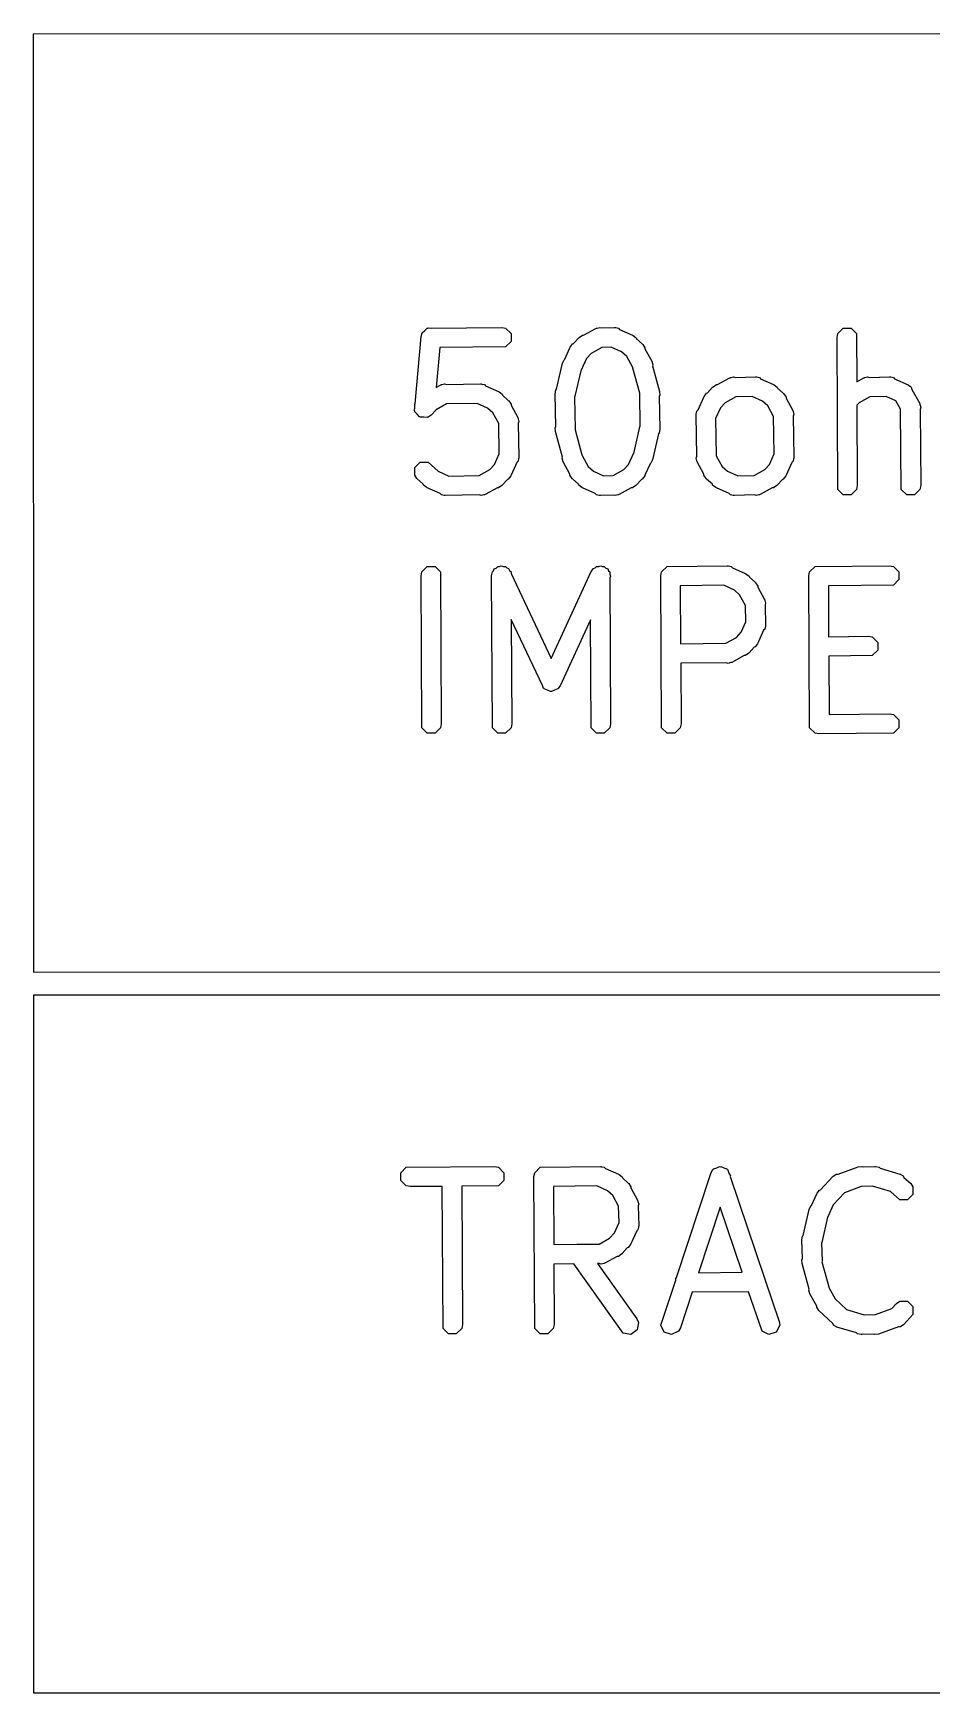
# Model space of a CAD drawing. Extents: x 139 to 262, y -120 to -93.
# Drawn here: x 196.44 to 201.19, y -108.47 to -99.7 of the extents above; entities that cross this region are included whole.
import ezdxf

# ---------------------------------------------------------------- set-up
doc = ezdxf.new("R2010")
doc.units = 0
doc.layers.add('BLACK', color=7, linetype='CONTINUOUS')

msp = doc.modelspace()

# ---------------------------------------------------------------- linework, layer by layer
at = {"layer": 'BLACK', "linetype": 'CONTINUOUS'}
for p, q in [((218.541613, -99.701785), (196.438786, -99.706587)), ((196.438786, -99.706587), (196.439961, -104.663553)), ((198.456599, -101.660351), (198.488475, -101.304693)), ((198.488475, -101.304693), (198.49227, -101.292249)), ((198.49227, -101.289588), (198.493437, -101.28842)), ((198.49227, -101.292249), (198.49227, -101.289588)), ((198.493437, -101.28842), (198.494546, -101.284786)), ((198.494546, -101.284786), (198.508438, -101.273419)), ((198.508438, -101.273419), (198.521138, -101.26072)), ((198.521138, -101.26072), (198.523996, -101.26069)), ((198.523996, -101.26069), (198.526143, -101.258934)), ((198.526143, -101.258934), (198.541862, -101.260505)), ((198.541862, -101.260505), (198.914084, -101.25666)), ((198.914084, -101.25666), (198.934496, -101.26072)), ((198.934496, -101.26072), (198.963364, -101.289588)), ((198.963364, -101.289588), (198.963364, -101.330412)), ((199.323406, -101.309537), (199.34071, -101.297974)), ((199.34071, -101.297974), (199.346887, -101.297973)), ((199.346887, -101.297973), (199.411777, -101.262291)), ((199.411777, -101.262291), (199.414353, -101.261585)), ((199.414353, -101.261585), (199.415219, -101.26072)), ((199.415219, -101.26072), (199.417938, -101.260603)), ((199.417938, -101.260603), (199.43185, -101.256794)), ((199.43185, -101.256794), (199.440396, -101.259643)), ((199.440396, -101.259643), (199.510137, -101.25666)), ((199.510137, -101.25666), (199.512756, -101.257181)), ((199.512756, -101.257181), (199.513918, -101.256794)), ((199.513918, -101.256794), (199.516359, -101.257897)), ((199.516359, -101.257897), (199.530549, -101.26072)), ((199.530549, -101.26072), (199.537102, -101.267273)), ((199.537102, -101.267273), (199.605024, -101.297973)), ((199.605024, -101.297973), (199.605057, -101.297974)), ((199.605057, -101.297974), (199.60509, -101.298003)), ((199.60509, -101.298003), (199.608498, -101.299544)), ((199.608498, -101.299544), (199.624939, -101.312304)), ((200.686157, -101.31), (200.690217, -101.289588)), ((200.690217, -101.289588), (200.719085, -101.26072)), ((200.719085, -101.26072), (200.759909, -101.26072)), ((200.759909, -101.26072), (200.788777, -101.289588)), ((200.788777, -101.289588), (200.790061, -101.543598)), ((198.586496, -101.362875), (198.567587, -101.573853)), ((198.934496, -101.35928), (198.586496, -101.362875)), ((198.963364, -101.330412), (198.934496, -101.35928)), ((199.24691, -101.425367), (199.274591, -101.364129)), ((199.274591, -101.364095), (199.274622, -101.364059)), ((199.274591, -101.364129), (199.274591, -101.364095)), ((199.274622, -101.364059), (199.276163, -101.360652)), ((199.276163, -101.360652), (199.288923, -101.344211)), ((199.288923, -101.344211), (199.293851, -101.342568)), ((199.293851, -101.342568), (199.320767, -101.312486)), ((199.320767, -101.312486), (199.320828, -101.312304)), ((199.320828, -101.312304), (199.321029, -101.312193)), ((199.321029, -101.312193), (199.323406, -101.309537)), ((199.386952, -101.393876), (199.361889, -101.421888)), ((199.44306, -101.363022), (199.386952, -101.393876)), ((199.493285, -101.360873), (199.44306, -101.363022)), ((199.547263, -101.385272), (199.493285, -101.360873)), ((199.575273, -101.410334), (199.547263, -101.385272)), ((199.624939, -101.312304), (199.626582, -101.317234)), ((199.626582, -101.317234), (199.656664, -101.34415)), ((199.656664, -101.34415), (199.656845, -101.344211)), ((199.656845, -101.344211), (199.656954, -101.34441)), ((199.656954, -101.34441), (199.659614, -101.34679)), ((199.659614, -101.34679), (199.671177, -101.364095)), ((199.671177, -101.364095), (199.671176, -101.370271)), ((199.671176, -101.370271), (199.70686, -101.435158)), ((200.690217, -102.112732), (200.686157, -101.31)), ((199.203814, -101.583884), (199.23487, -101.446076)), ((199.23487, -101.446076), (199.243759, -101.427258)), ((199.243759, -101.427258), (199.24691, -101.425367)), ((199.361889, -101.421888), (199.334325, -101.482868)), ((199.607233, -101.468451), (199.575273, -101.410334)), ((199.607404, -101.47195), (199.607233, -101.468451)), ((199.643799, -101.60433), (199.607404, -101.47195)), ((199.70686, -101.435158), (199.712357, -101.455231)), ((199.712357, -101.455231), (199.7109, -101.459599)), ((199.7109, -101.459599), (199.748151, -101.59509)), ((198.567587, -101.573853), (198.592203, -101.560318)), ((198.592203, -101.560318), (198.594779, -101.559612)), ((198.594779, -101.559612), (198.595645, -101.558747)), ((198.595645, -101.558747), (198.598117, -101.558698)), ((198.598117, -101.558698), (198.612276, -101.554821)), ((198.612276, -101.554821), (198.622472, -101.55822)), ((198.622472, -101.55822), (198.802324, -101.554687)), ((198.802324, -101.554687), (198.804944, -101.555208)), ((198.804944, -101.555208), (198.806106, -101.554821)), ((198.806106, -101.554821), (198.808548, -101.555925)), ((198.808548, -101.555925), (198.822736, -101.558747)), ((198.822736, -101.558747), (198.829288, -101.565299)), ((198.829288, -101.565299), (198.897208, -101.596)), ((199.331374, -101.486669), (199.301111, -101.620964)), ((199.334325, -101.482868), (199.331374, -101.486669)), ((200.031221, -101.57031), (200.048526, -101.558747)), ((200.048526, -101.558747), (200.054702, -101.558747)), ((200.054702, -101.558747), (200.119589, -101.523064)), ((200.119589, -101.523064), (200.122166, -101.522358)), ((200.122166, -101.522358), (200.123032, -101.521493)), ((200.123032, -101.521493), (200.125615, -101.521413)), ((200.125615, -101.521413), (200.139662, -101.517567)), ((200.139662, -101.517567), (200.149043, -101.520693)), ((200.149043, -101.520693), (200.255204, -101.517433)), ((200.255204, -101.517433), (200.257824, -101.517954)), ((200.257824, -101.517954), (200.258986, -101.517567)), ((200.258986, -101.517567), (200.261428, -101.518671)), ((200.261428, -101.518671), (200.275616, -101.521493)), ((200.275616, -101.521493), (200.282169, -101.528046)), ((200.282169, -101.528046), (200.350088, -101.558747)), ((200.350088, -101.558747), (200.350124, -101.558747)), ((200.350124, -101.558747), (200.35016, -101.558779)), ((200.35016, -101.558779), (200.353566, -101.560319)), ((200.353566, -101.560319), (200.370007, -101.573079)), ((200.790061, -101.543598), (200.827402, -101.523064)), ((200.827402, -101.523064), (200.829979, -101.522358)), ((200.829979, -101.522358), (200.830845, -101.521493)), ((200.830845, -101.521493), (200.833428, -101.521413)), ((200.833428, -101.521413), (200.847475, -101.517567)), ((200.847475, -101.517567), (200.856856, -101.520693)), ((200.856856, -101.520693), (200.963017, -101.517433)), ((200.963017, -101.517433), (200.965637, -101.517954)), ((200.965637, -101.517954), (200.966799, -101.517567)), ((200.966799, -101.517567), (200.969241, -101.518671)), ((200.969241, -101.518671), (200.983429, -101.521493)), ((200.983429, -101.521493), (200.989982, -101.528046)), ((200.989982, -101.528046), (201.061379, -101.560319)), ((201.061379, -101.560319), (201.069767, -101.566829)), ((201.069767, -101.566829), (201.072473, -101.567731)), ((201.072473, -101.567731), (201.073622, -101.569821)), ((201.073622, -101.569821), (201.07782, -101.573079)), ((198.897208, -101.596), (198.897242, -101.596)), ((198.897242, -101.596), (198.897276, -101.59603)), ((198.897276, -101.59603), (198.900684, -101.597571)), ((198.900684, -101.597571), (198.917126, -101.610331)), ((198.917126, -101.610331), (198.918769, -101.615261)), ((198.918769, -101.615261), (198.94885, -101.642176)), ((198.94885, -101.642176), (198.949033, -101.642237)), ((198.949033, -101.642237), (198.949143, -101.642438)), ((198.949143, -101.642438), (198.9518, -101.644815)), ((198.9518, -101.644815), (198.963363, -101.662119)), ((199.196024, -101.608027), (199.200084, -101.587615)), ((199.199436, -101.781723), (199.196024, -101.608027)), ((199.200084, -101.587615), (199.203814, -101.583884)), ((199.301111, -101.620964), (199.299371, -101.624646)), ((199.299371, -101.624646), (199.302704, -101.794293)), ((199.643064, -101.608027), (199.643799, -101.60433)), ((199.646396, -101.777673), (199.643064, -101.608027)), ((199.749163, -101.615878), (199.746331, -101.620596)), ((199.746331, -101.620596), (199.749744, -101.794293)), ((199.748151, -101.59509), (199.749163, -101.615878)), ((199.951704, -101.692821), (199.982404, -101.624899)), ((199.982404, -101.624899), (199.982405, -101.624867)), ((199.982405, -101.624867), (199.982434, -101.624833)), ((199.982434, -101.624833), (199.983975, -101.621426)), ((199.983975, -101.621426), (199.996735, -101.604985)), ((199.996735, -101.604985), (200.001665, -101.603341)), ((200.001665, -101.603341), (200.028581, -101.573259)), ((200.028581, -101.573259), (200.028642, -101.573079)), ((200.028642, -101.573079), (200.028841, -101.572969)), ((200.028841, -101.572969), (200.031221, -101.57031)), ((200.094765, -101.65465), (200.069703, -101.68266)), ((200.1507, -101.62389), (200.094765, -101.65465)), ((200.23742, -101.621226), (200.1507, -101.62389)), ((200.292332, -101.646047), (200.23742, -101.621226)), ((200.320339, -101.671106), (200.292332, -101.646047)), ((200.370007, -101.573079), (200.371649, -101.578007)), ((200.371649, -101.578007), (200.40173, -101.604923)), ((200.40173, -101.604923), (200.401913, -101.604984)), ((200.401913, -101.604984), (200.402023, -101.605185)), ((200.402023, -101.605185), (200.404681, -101.607563)), ((200.404681, -101.607563), (200.416244, -101.624867)), ((200.416244, -101.624867), (200.416244, -101.631044)), ((200.416244, -101.631044), (200.451927, -101.695933)), ((200.802578, -101.65465), (200.79069, -101.667936)), ((200.858513, -101.62389), (200.802578, -101.65465)), ((200.945233, -101.621226), (200.858513, -101.62389)), ((200.996764, -101.644518), (200.945233, -101.621226)), ((201.021502, -101.689504), (200.996764, -101.644518)), ((201.07782, -101.573079), (201.081523, -101.584188)), ((201.081523, -101.584188), (201.122486, -101.658678)), ((198.453231, -101.69794), (198.455017, -101.678012)), ((198.455017, -101.700122), (198.453231, -101.69794)), ((198.455017, -101.66212), (198.456599, -101.660351)), ((198.455017, -101.678012), (198.455017, -101.66212)), ((198.455017, -101.702946), (198.455017, -101.700122)), ((198.46772, -101.715649), (198.455017, -101.702946)), ((198.479083, -101.729537), (198.46772, -101.715649)), ((198.481888, -101.729817), (198.479083, -101.729537)), ((198.483884, -101.731813), (198.481888, -101.729817)), ((198.501844, -101.731813), (198.483884, -101.731813)), ((198.519704, -101.733599), (198.501844, -101.731813)), ((198.521887, -101.731813), (198.519704, -101.733599)), ((198.52471, -101.731813), (198.521887, -101.731813)), ((198.542014, -101.72025), (198.52471, -101.731813)), ((198.567377, -101.691903), (198.542014, -101.72025)), ((198.623162, -101.661227), (198.567377, -101.691903)), ((198.783644, -101.658074), (198.623162, -101.661227)), ((198.839449, -101.683299), (198.783644, -101.658074)), ((198.86746, -101.708361), (198.839449, -101.683299)), ((198.898136, -101.764145), (198.86746, -101.708361)), ((198.963363, -101.662119), (198.963363, -101.668296)), ((198.963363, -101.668296), (198.999046, -101.733186)), ((198.999046, -101.733186), (198.999751, -101.735762)), ((198.999751, -101.735762), (199.000617, -101.736628)), ((199.000617, -101.736628), (199.000665, -101.7391)), ((199.000665, -101.7391), (199.004543, -101.753259)), ((199.941091, -101.719787), (199.941612, -101.717167)), ((199.9447, -101.936661), (199.941091, -101.719787)), ((199.941225, -101.716006), (199.942328, -101.713564)), ((199.941612, -101.717167), (199.941225, -101.716006)), ((199.942328, -101.713564), (199.945151, -101.699375)), ((199.945151, -101.699375), (199.951704, -101.692821)), ((200.069703, -101.68266), (200.044365, -101.738716)), ((200.044365, -101.738716), (200.047653, -101.93624)), ((200.350995, -101.726852), (200.320339, -101.671106)), ((200.354283, -101.924378), (200.350995, -101.726852)), ((200.451927, -101.695933), (200.452632, -101.698509)), ((200.452632, -101.698509), (200.453498, -101.699375)), ((200.453498, -101.699375), (200.453538, -101.701817)), ((200.453538, -101.701817), (200.457424, -101.716005)), ((200.457424, -101.716005), (200.453948, -101.726432)), ((200.453948, -101.726432), (200.457558, -101.943307)), ((200.79069, -101.667936), (200.792837, -102.09232)), ((201.025497, -102.112732), (201.021502, -101.689504)), ((201.122486, -101.658678), (201.123191, -101.661255)), ((201.123191, -101.661255), (201.124057, -101.662121)), ((201.124057, -101.662121), (201.124079, -101.664496)), ((201.124079, -101.664496), (201.127983, -101.678751)), ((201.127983, -101.678751), (201.124317, -101.689747)), ((201.124317, -101.689747), (201.128117, -102.09232)), ((198.901289, -101.924627), (198.898136, -101.764145)), ((199.004543, -101.753259), (199.001143, -101.763455)), ((199.001143, -101.763455), (199.004677, -101.943307)), ((199.196605, -101.786442), (199.199436, -101.781723)), ((199.197617, -101.80723), (199.196605, -101.786442)), ((199.234867, -101.94272), (199.197617, -101.80723)), ((199.302704, -101.794293), (199.301968, -101.797989)), ((199.301968, -101.797989), (199.338364, -101.93037)), ((199.614393, -101.91565), (199.644657, -101.781356)), ((199.644657, -101.781356), (199.646396, -101.777673)), ((199.741953, -101.818435), (199.710898, -101.956244)), ((199.745684, -101.814705), (199.741953, -101.818435)), ((199.749744, -101.794293), (199.745684, -101.814705)), ((199.583877, -101.980433), (199.611443, -101.919452)), ((199.611443, -101.919452), (199.614393, -101.91565)), ((198.455017, -102.038225), (198.455018, -101.9974)), ((198.455018, -101.9974), (198.483885, -101.968533)), ((198.483885, -101.968533), (198.52471, -101.968534)), ((198.52471, -101.968534), (198.578928, -102.017046)), ((198.795217, -102.039119), (198.851003, -102.008442)), ((198.851003, -102.008442), (198.876063, -101.980435)), ((198.876063, -101.980435), (198.901289, -101.924627)), ((198.994064, -101.970271), (198.963364, -102.038191)), ((199.000617, -101.963719), (198.994064, -101.970271)), ((199.003438, -101.949531), (199.000617, -101.963719)), ((199.004543, -101.947089), (199.003438, -101.949531)), ((199.004677, -101.943307), (199.004155, -101.945927)), ((199.004155, -101.945927), (199.004543, -101.947089)), ((199.233411, -101.947089), (199.234867, -101.94272)), ((199.238909, -101.967162), (199.233411, -101.947089)), ((199.274591, -102.032047), (199.238909, -101.967162)), ((199.338364, -101.93037), (199.338534, -101.933867)), ((199.338534, -101.933867), (199.370496, -101.991988)), ((199.370496, -101.991988), (199.398502, -102.017046)), ((199.502707, -102.039297), (199.558816, -102.008443)), ((199.558816, -102.008443), (199.583877, -101.980433)), ((199.698857, -101.976952), (199.671176, -102.03819)), ((199.702009, -101.975062), (199.698857, -101.976952)), ((199.710898, -101.956244), (199.702009, -101.975062)), ((199.941225, -101.947089), (199.9447, -101.936661)), ((199.94511, -101.961276), (199.941225, -101.947089)), ((199.945151, -101.963719), (199.94511, -101.961276)), ((199.946016, -101.964584), (199.945151, -101.963719)), ((199.946722, -101.967161), (199.946016, -101.964584)), ((199.982404, -102.032048), (199.946722, -101.967161)), ((200.047653, -101.93624), (200.078308, -101.991986)), ((200.078308, -101.991986), (200.106315, -102.017046)), ((200.247946, -102.039202), (200.303883, -102.008443)), ((200.303883, -102.008443), (200.328944, -101.980433)), ((200.328944, -101.980433), (200.354283, -101.924378)), ((200.446944, -101.970272), (200.416243, -102.03819)), ((200.453498, -101.963719), (200.446944, -101.970272)), ((200.456319, -101.949531), (200.453498, -101.963719)), ((200.457424, -101.947089), (200.456319, -101.949531)), ((200.457558, -101.943307), (200.457036, -101.945927)), ((200.457036, -101.945927), (200.457424, -101.947089)), ((198.466579, -102.05553), (198.455017, -102.038225)), ((198.49961, -102.085085), (198.466579, -102.05553)), ((198.501254, -102.090016), (198.49961, -102.085085)), ((198.517696, -102.102776), (198.501254, -102.090016)), ((198.578928, -102.017046), (198.634736, -102.042272)), ((198.634736, -102.042272), (198.795217, -102.039119)), ((198.914547, -102.092784), (198.897243, -102.104347)), ((198.916924, -102.090126), (198.914547, -102.092784)), ((198.917126, -102.090016), (198.916924, -102.090126)), ((198.917186, -102.089833), (198.917126, -102.090016)), ((198.944102, -102.059752), (198.917186, -102.089833)), ((198.949033, -102.058109), (198.944102, -102.059752)), ((198.961793, -102.041667), (198.949033, -102.058109)), ((198.963332, -102.038261), (198.961793, -102.041667)), ((198.963364, -102.038226), (198.963332, -102.038261)), ((198.963364, -102.038191), (198.963364, -102.038226)), ((199.274591, -102.038225), (199.274591, -102.032047)), ((199.286153, -102.05553), (199.274591, -102.038225)), ((199.288814, -102.057911), (199.286153, -102.05553)), ((199.288923, -102.058109), (199.288814, -102.057911)), ((199.289101, -102.058168), (199.288923, -102.058109)), ((199.319184, -102.085085), (199.289101, -102.058168)), ((199.320828, -102.090016), (199.319184, -102.085085)), ((199.33727, -102.102776), (199.320828, -102.090016)), ((199.398502, -102.017046), (199.452482, -102.041446)), ((199.452482, -102.041446), (199.502707, -102.039297)), ((199.622362, -102.092784), (199.605057, -102.104346)), ((199.624741, -102.090124), (199.622362, -102.092784)), ((199.624939, -102.090016), (199.624741, -102.090124)), ((199.624998, -102.089837), (199.624939, -102.090016)), ((199.651916, -102.059751), (199.624998, -102.089837)), ((199.656845, -102.058109), (199.651916, -102.059751)), ((199.669605, -102.041668), (199.656845, -102.058109)), ((199.671145, -102.03826), (199.669605, -102.041668)), ((199.671177, -102.038225), (199.671145, -102.03826)), ((199.671176, -102.03819), (199.671177, -102.038225)), ((199.982404, -102.038226), (199.982404, -102.032048)), ((199.993967, -102.05553), (199.982404, -102.038226)), ((199.996624, -102.057907), (199.993967, -102.05553)), ((199.996735, -102.058109), (199.996624, -102.057907)), ((199.996917, -102.058169), (199.996735, -102.058109)), ((200.026998, -102.085085), (199.996917, -102.058169)), ((200.028642, -102.090016), (200.026998, -102.085085)), ((200.045084, -102.102776), (200.028642, -102.090016)), ((200.106315, -102.017046), (200.161226, -102.041866)), ((200.161226, -102.041866), (200.247946, -102.039202)), ((200.367429, -102.092784), (200.350124, -102.104346)), ((200.369808, -102.090124), (200.367429, -102.092784)), ((200.370006, -102.090016), (200.369808, -102.090124)), ((200.370065, -102.089837), (200.370006, -102.090016)), ((200.396983, -102.059751), (200.370065, -102.089837)), ((200.401912, -102.058109), (200.396983, -102.059751)), ((200.414672, -102.041668), (200.401912, -102.058109)), ((200.416212, -102.03826), (200.414672, -102.041668)), ((200.416244, -102.038225), (200.416212, -102.03826)), ((200.416243, -102.03819), (200.416244, -102.038225)), ((200.792837, -102.09232), (200.788777, -102.112732)), ((201.128117, -102.09232), (201.124057, -102.112732)), ((198.521101, -102.104315), (198.517696, -102.102776)), ((198.521136, -102.104346), (198.521101, -102.104315)), ((198.521169, -102.104346), (198.521136, -102.104346)), ((198.589091, -102.135046), (198.521169, -102.104346)), ((198.595645, -102.1416), (198.589091, -102.135046)), ((198.609834, -102.144422), (198.595645, -102.1416)), ((198.612276, -102.145526), (198.609834, -102.144422)), ((198.613437, -102.145138), (198.612276, -102.145526)), ((198.616057, -102.14566), (198.613437, -102.145138)), ((198.795908, -102.142126), (198.616057, -102.14566)), ((198.806106, -102.145526), (198.795908, -102.142126)), ((198.820264, -102.141648), (198.806106, -102.145526)), ((198.822736, -102.1416), (198.820264, -102.141648)), ((198.823601, -102.140734), (198.822736, -102.1416)), ((198.826178, -102.140029), (198.823601, -102.140734)), ((198.891065, -102.104347), (198.826178, -102.140029)), ((198.897243, -102.104347), (198.891065, -102.104347)), ((199.340675, -102.104315), (199.33727, -102.102776)), ((199.34071, -102.104346), (199.340675, -102.104315)), ((199.340743, -102.104346), (199.34071, -102.104346)), ((199.408665, -102.135046), (199.340743, -102.104346)), ((199.415219, -102.1416), (199.408665, -102.135046)), ((199.429408, -102.144422), (199.415219, -102.1416)), ((199.43185, -102.145526), (199.429408, -102.144422)), ((199.433011, -102.145138), (199.43185, -102.145526)), ((199.435631, -102.14566), (199.433011, -102.145138)), ((199.50537, -102.142676), (199.435631, -102.14566)), ((199.513918, -102.145526), (199.50537, -102.142676)), ((199.527829, -102.141716), (199.513918, -102.145526)), ((199.530549, -102.1416), (199.527829, -102.141716)), ((199.531414, -102.140734), (199.530549, -102.1416)), ((199.533991, -102.140029), (199.531414, -102.140734)), ((199.598879, -102.104346), (199.533991, -102.140029)), ((199.605057, -102.104346), (199.598879, -102.104346)), ((200.048489, -102.104315), (200.045084, -102.102776)), ((200.048525, -102.104347), (200.048489, -102.104315)), ((200.04856, -102.104347), (200.048525, -102.104347)), ((200.116479, -102.135047), (200.04856, -102.104347)), ((200.123032, -102.1416), (200.116479, -102.135047)), ((200.137219, -102.144421), (200.123032, -102.1416)), ((200.139662, -102.145526), (200.137219, -102.144421)), ((200.140823, -102.145138), (200.139662, -102.145526)), ((200.143444, -102.14566), (200.140823, -102.145138)), ((200.249604, -102.142399), (200.143444, -102.14566)), ((200.258985, -102.145526), (200.249604, -102.142399)), ((200.273031, -102.141679), (200.258985, -102.145526)), ((200.275616, -102.1416), (200.273031, -102.141679)), ((200.276481, -102.140734), (200.275616, -102.1416)), ((200.279058, -102.140029), (200.276481, -102.140734)), ((200.343946, -102.104346), (200.279058, -102.140029)), ((200.350124, -102.104346), (200.343946, -102.104346)), ((200.719085, -102.1416), (200.690217, -102.112732)), ((200.759909, -102.1416), (200.719085, -102.1416)), ((200.788777, -102.112732), (200.759909, -102.1416)), ((201.054365, -102.1416), (201.025497, -102.112732)), ((201.095189, -102.1416), (201.054365, -102.1416)), ((201.124057, -102.112732), (201.095189, -102.1416)), ((198.49227, -102.549079), (198.521138, -102.520211)), ((198.521138, -102.520211), (198.561962, -102.520211)), ((198.561962, -102.520211), (198.59083, -102.549079)), ((198.871506, -102.542376), (198.874746, -102.533466)), ((198.874746, -102.533466), (198.885377, -102.528504)), ((198.885377, -102.528504), (198.893671, -102.520211)), ((198.893671, -102.520211), (198.903149, -102.520211)), ((198.903149, -102.520211), (198.91174, -102.516202)), ((198.91174, -102.516202), (198.922765, -102.520211)), ((198.922765, -102.520211), (198.934495, -102.520211)), ((198.934495, -102.520211), (198.941198, -102.526914)), ((198.941198, -102.526914), (198.950108, -102.530154)), ((198.950108, -102.530154), (198.955226, -102.540942)), ((199.387294, -102.546935), (199.399605, -102.530154)), ((199.399605, -102.530154), (199.408514, -102.526914)), ((199.408514, -102.526914), (199.415218, -102.520211)), ((199.415218, -102.520211), (199.42695, -102.520211)), ((199.42695, -102.520211), (199.437973, -102.516203)), ((199.437973, -102.516203), (199.446562, -102.520211)), ((199.446562, -102.520211), (199.456042, -102.520211)), ((199.456042, -102.520211), (199.464336, -102.528505)), ((199.464336, -102.528505), (199.474967, -102.533466)), ((199.474967, -102.533466), (199.478207, -102.542376)), ((199.758883, -102.549079), (199.787751, -102.520211)), ((199.787751, -102.520211), (200.10619, -102.516151)), ((200.10619, -102.516151), (200.108809, -102.516672)), ((200.108809, -102.516672), (200.109971, -102.516285)), ((200.109971, -102.516285), (200.112412, -102.517388)), ((200.112412, -102.517388), (200.126602, -102.520211)), ((200.126602, -102.520211), (200.133155, -102.526764)), ((200.133155, -102.526764), (200.201077, -102.557464)), ((200.541203, -102.549079), (200.570071, -102.520211)), ((200.570071, -102.520211), (200.963017, -102.516151)), ((200.963017, -102.516151), (200.983429, -102.520211)), ((200.983429, -102.520211), (201.012297, -102.549079)), ((198.48821, -102.569491), (198.49227, -102.549079)), ((198.49227, -103.372223), (198.48821, -102.569491)), ((198.59083, -102.549079), (198.59489, -103.351811)), ((198.860743, -102.569491), (198.864803, -102.549079)), ((198.864803, -103.372223), (198.860743, -102.569491)), ((198.864803, -102.549079), (198.871506, -102.542376)), ((198.955226, -102.540942), (198.963363, -102.549079)), ((198.963363, -102.549079), (198.963409, -102.558188)), ((198.963409, -102.558188), (199.17625, -103.006794)), ((199.17625, -103.006794), (199.387294, -102.546935)), ((199.478207, -102.542376), (199.48491, -102.549079)), ((199.48491, -102.549079), (199.48497, -102.560974)), ((199.48497, -102.560974), (199.488919, -102.571834)), ((199.488919, -102.571834), (199.485067, -102.580226)), ((199.485067, -102.580226), (199.48897, -103.351811)), ((199.754823, -102.569491), (199.758883, -102.549079)), ((199.758883, -103.372223), (199.754823, -102.569491)), ((200.08693, -102.619276), (199.857812, -102.622197)), ((199.857812, -102.622197), (199.859364, -102.929084)), ((200.143316, -102.644763), (200.08693, -102.619276)), ((200.201077, -102.557464), (200.20111, -102.557465)), ((200.20111, -102.557465), (200.201143, -102.557494)), ((200.201143, -102.557494), (200.204551, -102.559035)), ((200.204551, -102.559035), (200.220992, -102.571795)), ((200.220992, -102.571795), (200.222635, -102.576725)), ((200.222635, -102.576725), (200.252716, -102.603641)), ((200.252716, -102.603641), (200.252899, -102.603702)), ((200.252899, -102.603702), (200.253009, -102.603903)), ((200.253009, -102.603903), (200.255667, -102.606281)), ((200.255667, -102.606281), (200.26723, -102.623586)), ((200.537143, -102.569491), (200.541203, -102.549079)), ((200.541203, -103.372223), (200.537143, -102.569491)), ((200.983429, -102.618771), (200.640133, -102.622318)), ((200.640133, -102.622318), (200.641495, -102.891712)), ((201.012297, -102.589903), (200.983429, -102.618771)), ((201.012297, -102.549079), (201.012297, -102.589903)), ((200.171326, -102.669825), (200.143316, -102.644763)), ((200.202085, -102.725761), (200.171326, -102.669825)), ((200.26723, -102.623586), (200.267229, -102.629762)), ((200.267229, -102.629762), (200.302912, -102.694649)), ((200.302912, -102.694649), (200.303617, -102.697226)), ((200.303617, -102.697226), (200.304483, -102.698092)), ((200.304483, -102.698092), (200.304562, -102.700675)), ((200.304562, -102.700675), (200.308409, -102.714722)), ((200.204749, -102.812481), (200.202085, -102.725761)), ((200.308409, -102.714722), (200.305282, -102.724103)), ((200.305282, -102.724103), (200.308543, -102.830264)), ((199.129808, -103.148608), (198.964634, -102.800472)), ((198.964634, -102.800472), (198.967423, -103.351811)), ((199.383464, -102.801619), (199.223193, -103.150848)), ((199.38635, -103.372223), (199.383464, -102.801619)), ((200.154869, -102.8954), (200.179929, -102.867392)), ((200.179929, -102.867392), (200.204749, -102.812481)), ((200.297929, -102.857229), (200.26723, -102.925149)), ((200.304483, -102.850676), (200.297929, -102.857229)), ((200.307305, -102.836486), (200.304483, -102.850676)), ((200.308409, -102.834045), (200.307305, -102.836486)), ((200.308543, -102.830264), (200.308021, -102.832883)), ((200.308021, -102.832883), (200.308409, -102.834045)), ((199.859364, -102.929084), (200.099174, -102.926027)), ((200.099174, -102.926027), (200.154869, -102.8954)), ((200.247968, -102.94671), (200.221053, -102.976791)), ((200.252899, -102.945067), (200.247968, -102.94671)), ((200.265659, -102.928625), (200.252899, -102.945067)), ((200.267198, -102.925219), (200.265659, -102.928625)), ((200.26723, -102.925184), (200.267198, -102.925219)), ((200.26723, -102.925149), (200.26723, -102.925184)), ((200.641495, -102.891712), (200.851257, -102.888684)), ((200.851257, -102.888684), (200.871669, -102.892744)), ((200.871669, -102.892744), (200.900537, -102.921612)), ((200.900537, -102.962436), (200.871669, -102.991304)), ((200.900537, -102.921612), (200.900537, -102.962436)), ((200.09924, -103.028906), (199.859885, -103.031958)), ((199.859885, -103.031958), (199.861503, -103.351811)), ((200.109972, -103.032484), (200.09924, -103.028906)), ((200.124196, -103.028588), (200.109972, -103.032484)), ((200.126602, -103.028558), (200.124196, -103.028588)), ((200.127467, -103.027692), (200.126602, -103.028558)), ((200.130045, -103.026987), (200.127467, -103.027692)), ((200.194931, -102.991304), (200.130045, -103.026987)), ((200.20111, -102.991304), (200.194931, -102.991304)), ((200.218414, -102.979741), (200.20111, -102.991304)), ((200.220793, -102.977081), (200.218414, -102.979741)), ((200.220993, -102.976972), (200.220793, -102.977081)), ((200.221053, -102.976791), (200.220993, -102.976972)), ((200.871669, -102.991304), (200.642016, -102.994619)), ((200.642016, -102.994619), (200.643569, -103.301771)), ((199.13552, -103.164316), (199.129808, -103.148608)), ((199.137755, -103.165359), (199.13552, -103.164316)), ((199.138832, -103.167628), (199.137755, -103.165359)), ((199.155975, -103.173862), (199.138832, -103.167628)), ((199.172514, -103.18158), (199.155975, -103.173862)), ((199.174857, -103.180728), (199.172514, -103.18158)), ((199.1772, -103.18158), (199.174857, -103.180728)), ((199.193738, -103.173862), (199.1772, -103.18158)), ((199.210882, -103.167628), (199.193738, -103.173862)), ((199.212852, -103.164941), (199.210882, -103.167628)), ((199.214194, -103.164316), (199.212852, -103.164941)), ((199.21506, -103.161932), (199.214194, -103.164316)), ((199.223193, -103.150848), (199.21506, -103.161932)), ((200.643569, -103.301771), (200.963017, -103.298471)), ((200.963017, -103.298471), (200.983429, -103.302531)), ((200.983429, -103.302531), (201.012297, -103.331399)), ((198.521138, -103.401091), (198.49227, -103.372223)), ((198.561962, -103.401091), (198.521138, -103.401091)), ((198.59083, -103.372223), (198.561962, -103.401091)), ((198.59489, -103.351811), (198.59083, -103.372223)), ((198.893671, -103.401091), (198.864803, -103.372223)), ((198.934495, -103.401091), (198.893671, -103.401091)), ((198.963363, -103.372223), (198.934495, -103.401091)), ((198.967423, -103.351811), (198.963363, -103.372223)), ((199.415218, -103.401091), (199.38635, -103.372223)), ((199.456042, -103.401091), (199.415218, -103.401091)), ((199.48491, -103.372223), (199.456042, -103.401091)), ((199.48897, -103.351811), (199.48491, -103.372223)), ((199.787751, -103.401091), (199.758883, -103.372223)), ((199.828575, -103.401091), (199.787751, -103.401091)), ((199.857443, -103.372223), (199.828575, -103.401091)), ((199.861503, -103.351811), (199.857443, -103.372223)), ((200.570071, -103.401091), (200.541203, -103.372223)), ((200.590483, -103.405151), (200.570071, -103.401091)), ((200.983429, -103.401091), (200.590483, -103.405151)), ((201.012297, -103.372223), (200.983429, -103.401091)), ((201.012297, -103.331399), (201.012297, -103.372223)), ((196.439961, -104.663553), (218.542789, -104.662229)), ((218.542818, -104.784396), (196.43999, -104.785721)), ((196.43999, -104.785721), (196.440864, -108.472947)), ((198.409378, -105.695211), (198.87683, -105.691151)), ((198.87683, -105.691151), (198.897242, -105.695211)), ((199.117191, -105.695211), (199.43563, -105.691151)), ((199.43563, -105.691151), (199.438249, -105.691672)), ((199.438249, -105.691672), (199.439411, -105.691285)), ((199.439411, -105.691285), (199.441852, -105.692388)), ((199.441852, -105.692388), (199.456042, -105.695211)), ((200.050032, -105.698847), (200.065156, -105.691285)), ((200.065156, -105.691285), (200.068937, -105.692545)), ((200.068937, -105.692545), (200.072718, -105.691285)), ((200.072718, -105.691285), (200.087841, -105.698847)), ((200.797135, -105.693888), (200.817784, -105.691285)), ((200.817784, -105.691285), (200.82311, -105.693948)), ((200.82311, -105.693948), (200.884668, -105.691315)), ((200.884668, -105.691315), (200.884729, -105.691285)), ((200.884729, -105.691285), (200.884809, -105.691309)), ((200.884809, -105.691309), (200.88851, -105.691151)), ((200.88851, -105.691151), (200.908922, -105.695211)), ((198.38051, -105.724079), (198.409378, -105.695211)), ((198.38051, -105.764903), (198.38051, -105.724079)), ((198.409378, -105.793771), (198.38051, -105.764903)), ((198.897242, -105.695211), (198.92611, -105.724079)), ((198.92611, -105.764903), (198.897242, -105.793771)), ((198.92611, -105.724079), (198.92611, -105.764903)), ((199.084263, -105.744491), (199.088323, -105.724079)), ((199.088323, -106.547223), (199.084263, -105.744491)), ((199.088323, -105.724079), (199.117191, -105.695211)), ((199.456042, -105.695211), (199.462595, -105.701764)), ((199.462595, -105.701764), (199.530517, -105.732464)), ((199.530517, -105.732464), (199.53055, -105.732465)), ((199.53055, -105.732465), (199.530583, -105.732494)), ((199.530583, -105.732494), (199.533991, -105.734035)), ((199.533991, -105.734035), (199.550432, -105.746795)), ((199.550432, -105.746795), (199.552075, -105.751725)), ((199.552075, -105.751725), (199.582156, -105.778641)), ((199.582156, -105.778641), (199.582339, -105.778702)), ((199.582339, -105.778702), (199.582449, -105.778903)), ((199.582449, -105.778903), (199.585107, -105.781281)), ((199.837583, -106.278685), (200.018334, -105.727623)), ((200.018334, -105.727623), (200.028641, -105.709543)), ((200.028641, -105.709543), (200.032206, -105.70776)), ((200.032206, -105.70776), (200.033989, -105.704195)), ((200.033989, -105.704195), (200.050032, -105.698847)), ((200.087841, -105.698847), (200.103885, -105.704195)), ((200.103885, -105.704195), (200.105667, -105.70776)), ((200.105667, -105.70776), (200.109233, -105.709543)), ((200.109233, -105.709543), (200.114846, -105.726116)), ((200.114846, -105.726116), (200.122143, -105.74071)), ((200.122143, -105.74071), (200.120984, -105.744241)), ((200.120984, -105.744241), (200.302861, -106.281257)), ((200.599055, -105.813866), (200.664526, -105.744027)), ((200.664526, -105.744027), (200.666747, -105.742542)), ((200.666747, -105.742542), (200.667295, -105.741448)), ((200.667295, -105.741448), (200.669709, -105.740563)), ((200.669709, -105.740563), (200.68183, -105.732465)), ((200.68183, -105.732465), (200.691819, -105.732464)), ((200.691819, -105.732464), (200.797135, -105.693888)), ((200.908922, -105.695211), (200.913723, -105.700012)), ((200.913723, -105.700012), (201.017137, -105.731141)), ((201.017137, -105.731141), (201.019459, -105.732464)), ((201.019459, -105.732464), (201.020683, -105.732465)), ((201.020683, -105.732465), (201.02283, -105.734386)), ((201.02283, -105.734386), (201.035218, -105.741448)), ((201.035218, -105.741448), (201.038857, -105.748727)), ((201.038857, -105.748727), (201.07524, -105.781281)), ((198.42979, -105.797831), (198.409378, -105.793771)), ((198.600232, -105.79635), (198.42979, -105.797831)), ((198.60403, -106.547223), (198.600232, -105.79635)), ((198.897242, -105.793771), (198.702951, -105.795458)), ((198.702951, -105.795458), (198.70665, -106.526811)), ((199.41637, -105.794276), (199.187252, -105.797197)), ((199.187252, -105.797197), (199.188804, -106.104084)), ((199.472756, -105.819763), (199.41637, -105.794276)), ((199.500766, -105.844825), (199.472756, -105.819763)), ((199.531525, -105.900761), (199.500766, -105.844825)), ((199.585107, -105.781281), (199.59667, -105.798586)), ((199.59667, -105.798586), (199.596669, -105.804762)), ((199.596669, -105.804762), (199.632352, -105.869649)), ((200.550775, -105.897112), (200.578457, -105.835873)), ((200.578457, -105.835839), (200.578487, -105.835806)), ((200.578457, -105.835873), (200.578457, -105.835839)), ((200.578487, -105.835806), (200.580029, -105.832396)), ((200.580029, -105.832396), (200.592789, -105.815955)), ((200.592789, -105.815955), (200.599055, -105.813866)), ((200.725371, -105.830053), (200.665743, -105.893658)), ((200.813573, -105.797745), (200.725371, -105.830053)), ((200.814003, -105.797831), (200.813573, -105.797745)), ((200.872432, -105.795331), (200.814003, -105.797831)), ((200.9676, -105.823977), (200.872432, -105.795331)), ((201.017109, -105.868277), (200.9676, -105.823977)), ((201.086802, -105.839411), (201.057935, -105.868278)), ((201.07524, -105.781281), (201.086803, -105.798586)), ((201.086803, -105.798586), (201.086802, -105.839411)), ((199.534189, -105.987481), (199.531525, -105.900761)), ((199.632352, -105.869649), (199.633057, -105.872226)), ((199.633057, -105.872226), (199.633923, -105.873092)), ((199.633923, -105.873092), (199.634002, -105.875675)), ((199.634002, -105.875675), (199.637849, -105.889722)), ((199.637849, -105.889722), (199.634722, -105.899103)), ((199.634722, -105.899103), (199.637983, -106.005264)), ((200.067628, -105.906909), (199.954089, -106.253062)), ((200.184059, -106.250686), (200.067628, -105.906909)), ((200.50768, -106.055628), (200.538736, -105.917821)), ((200.538736, -105.917821), (200.547625, -105.899003)), ((200.547625, -105.899003), (200.550775, -105.897112)), ((200.638192, -105.954613), (200.63524, -105.958416)), ((200.665743, -105.893658), (200.638192, -105.954613)), ((201.057935, -105.868278), (201.017109, -105.868277)), ((199.484309, -106.0704), (199.509369, -106.042392)), ((199.509369, -106.042392), (199.534189, -105.987481)), ((199.627369, -106.032229), (199.59667, -106.100149)), ((199.633923, -106.025676), (199.627369, -106.032229)), ((199.636745, -106.011486), (199.633923, -106.025676)), ((199.637849, -106.009045), (199.636745, -106.011486)), ((199.637983, -106.005264), (199.637461, -106.007883)), ((199.637461, -106.007883), (199.637849, -106.009045)), ((200.63524, -105.958416), (200.604977, -106.092708)), ((199.188804, -106.104084), (199.311882, -106.102515)), ((199.311882, -106.102515), (199.312332, -106.102201)), ((199.312332, -106.102201), (199.313965, -106.102489)), ((199.313965, -106.102489), (199.428614, -106.101027)), ((199.428614, -106.101027), (199.484309, -106.0704)), ((199.577408, -106.12171), (199.550493, -106.151791)), ((199.582339, -106.120067), (199.577408, -106.12171)), ((199.595099, -106.103625), (199.582339, -106.120067)), ((199.596638, -106.100219), (199.595099, -106.103625)), ((199.59667, -106.100184), (199.596638, -106.100219)), ((199.59667, -106.100149), (199.59667, -106.100184)), ((200.49989, -106.079771), (200.50395, -106.059359)), ((200.502954, -106.179541), (200.49989, -106.079771)), ((200.50395, -106.059359), (200.50768, -106.055628)), ((200.604977, -106.092708), (200.603622, -106.095575)), ((200.603622, -106.095575), (200.60657, -106.191531)), ((199.294959, -106.205611), (199.189325, -106.206958)), ((199.189325, -106.206958), (199.190943, -106.526811)), ((199.555977, -106.571793), (199.294959, -106.205611)), ((199.42868, -106.203906), (199.420054, -106.204016)), ((199.420054, -106.204016), (199.628341, -106.496222)), ((199.439412, -106.207484), (199.42868, -106.203906)), ((199.453636, -106.203588), (199.439412, -106.207484)), ((199.456042, -106.203558), (199.453636, -106.203588)), ((199.456907, -106.202692), (199.456042, -106.203558)), ((199.459485, -106.201987), (199.456907, -106.202692)), ((199.524371, -106.166304), (199.459485, -106.201987)), ((199.53055, -106.166304), (199.524371, -106.166304)), ((199.547854, -106.154741), (199.53055, -106.166304)), ((199.550233, -106.152081), (199.547854, -106.154741)), ((199.550433, -106.151972), (199.550233, -106.152081)), ((199.550493, -106.151791), (199.550433, -106.151972)), ((200.500471, -106.183681), (200.502954, -106.179541)), ((200.501483, -106.204468), (200.500471, -106.183681)), ((200.538733, -106.339957), (200.501483, -106.204468)), ((200.60657, -106.191531), (200.605834, -106.195227)), ((200.605834, -106.195227), (200.64223, -106.327607)), ((199.754957, -106.530592), (199.83339, -106.291469)), ((199.83339, -106.282879), (199.837583, -106.278685)), ((199.83339, -106.291469), (199.83339, -106.282879)), ((199.954089, -106.253062), (200.184059, -106.250686)), ((200.302861, -106.281257), (200.304483, -106.282879)), ((200.304483, -106.282879), (200.304483, -106.286045)), ((200.304483, -106.286045), (200.380313, -106.509944)), ((199.920245, -106.356242), (199.858766, -106.543679)), ((200.218764, -106.353158), (199.920245, -106.356242)), ((200.289414, -106.56176), (200.218764, -106.353158)), ((200.537277, -106.344326), (200.538733, -106.339957)), ((200.542774, -106.364399), (200.537277, -106.344326)), ((200.578457, -106.429285), (200.542774, -106.364399)), ((200.64223, -106.327607), (200.6424, -106.331104)), ((200.6424, -106.331104), (200.675446, -106.391197)), ((200.675446, -106.391197), (200.675506, -106.391416)), ((200.675506, -106.391416), (200.73525, -106.447425)), ((200.578457, -106.435463), (200.578457, -106.429285)), ((200.59002, -106.452768), (200.578457, -106.435463)), ((200.662924, -106.521114), (200.59002, -106.452768)), ((200.73525, -106.447425), (200.83008, -106.47597)), ((200.83008, -106.47597), (200.88851, -106.473471)), ((200.88851, -106.473471), (200.888939, -106.473556)), ((200.888939, -106.473556), (200.97537, -106.441896)), ((200.97537, -106.441896), (200.999805, -106.414588)), ((200.999805, -106.414588), (201.017109, -106.403025)), ((201.017109, -106.403025), (201.057935, -106.403024)), ((201.086803, -106.472716), (201.037988, -106.527275)), ((201.057935, -106.403024), (201.086802, -106.431891)), ((201.086802, -106.431891), (201.086803, -106.472716)), ((198.632898, -106.576091), (198.60403, -106.547223)), ((198.70259, -106.547223), (198.673722, -106.576091)), ((198.70665, -106.526811), (198.70259, -106.547223)), ((199.117191, -106.576091), (199.088323, -106.547223)), ((199.186883, -106.547223), (199.158015, -106.576091)), ((199.190943, -106.526811), (199.186883, -106.547223)), ((199.629625, -106.555477), (199.596181, -106.578888)), ((199.628341, -106.496222), (199.63672, -106.515273)), ((199.63672, -106.515273), (199.629625, -106.555477)), ((199.773215, -106.567107), (199.754957, -106.530592)), ((199.811944, -106.580017), (199.773215, -106.567107)), ((199.848459, -106.561759), (199.811944, -106.580017)), ((199.858766, -106.543679), (199.848459, -106.561759)), ((200.325929, -106.580017), (200.289414, -106.56176)), ((200.364658, -106.567108), (200.325929, -106.580017)), ((200.382916, -106.530592), (200.364658, -106.567108)), ((200.380313, -106.509944), (200.382916, -106.530592)), ((200.667295, -106.529854), (200.662924, -106.521114)), ((200.679931, -106.537057), (200.667295, -106.529854)), ((200.68183, -106.538837), (200.679931, -106.537057)), ((200.683053, -106.538837), (200.68183, -106.538837)), ((200.685376, -106.540161), (200.683053, -106.538837)), ((200.788789, -106.571289), (200.685376, -106.540161)), ((201.010693, -106.538837), (200.905377, -106.577414)), ((201.020683, -106.538837), (201.010693, -106.538837)), ((201.032805, -106.530737), (201.020683, -106.538837)), ((201.035218, -106.529854), (201.032805, -106.530737)), ((201.035764, -106.52876), (201.035218, -106.529854)), ((201.037988, -106.527275), (201.035764, -106.52876)), ((198.673722, -106.576091), (198.632898, -106.576091)), ((199.158015, -106.576091), (199.117191, -106.576091)), ((199.596181, -106.578888), (199.555977, -106.571793)), ((200.793591, -106.576091), (200.788789, -106.571289)), ((200.814003, -106.580151), (200.793591, -106.576091)), ((200.817703, -106.579992), (200.814003, -106.580151)), ((200.817784, -106.580017), (200.817703, -106.579992)), ((200.817844, -106.579986), (200.817784, -106.580017)), ((200.879402, -106.577353), (200.817844, -106.579986)), ((200.884729, -106.580017), (200.879402, -106.577353)), ((200.905377, -106.577414), (200.884729, -106.580017)), ((196.440864, -108.472947), (218.543692, -108.471826))]:
    msp.add_line(p, q, dxfattribs=at)

doc.saveas('drawing.dxf')
